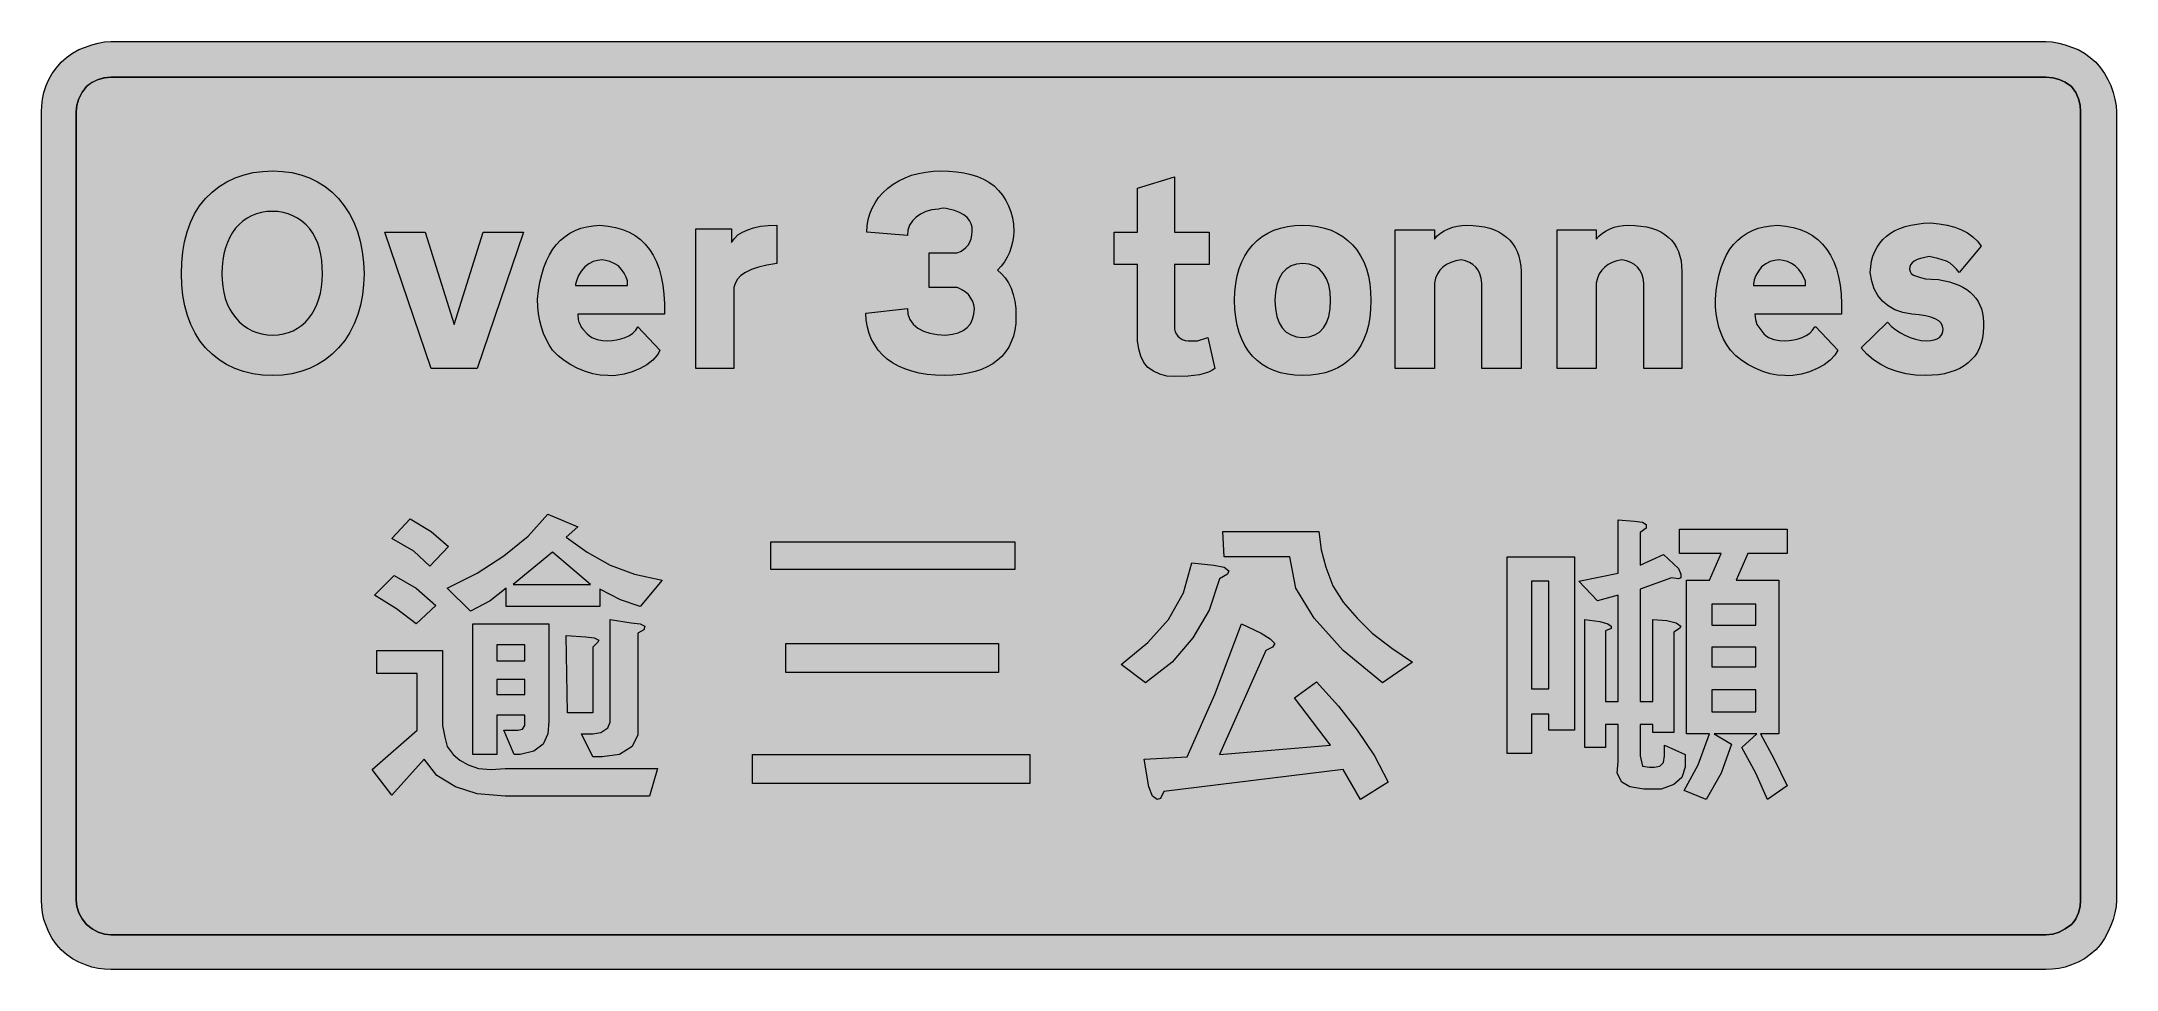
# Model space of a CAD drawing. Header units: metres. Extents: x 15 to 554, y 17 to 257.
import ezdxf

# ---------------------------------------------------------------- set-up
doc = ezdxf.new("R2010")
doc.units = ezdxf.units.M
doc.layers.add('FILL_BLACK_000000', color=7, linetype='Continuous', true_color=0x000000)
doc.layers.add('FILL_WHITE_FFFFFF', color=7, linetype='Continuous', true_color=0xffffff)

msp = doc.modelspace()

# ---------------------------------------------------------------- hatches: boundary and pattern name
at = {"layer": 'FILL_BLACK_000000', "true_color": 0x000000}
h = msp.add_hatch(color=7, dxfattribs=at)
h.dxf.hatch_style = 1
h.paths.add_polyline_path([(537.21, 257.35), (538.89, 257.05), (540.57, 256.57), (542.19, 255.96), (543.93, 255.35), (545.56, 254.46), (547.08, 253.34), (548.49, 252.06), (549.73, 250.66), (550.78, 249.17), (551.65, 247.63), (552.39, 246.06), (553, 244.26), (553.48, 242.5), (553.78, 240.79), (553.89, 239.16), (553.89, 34.56), (553.78, 32.94), (553.48, 31.26), (553, 29.58), (552.39, 27.96), (551.65, 26.22), (550.78, 24.58), (549.73, 23.07), (548.49, 21.66), (547.08, 20.42), (545.56, 19.37), (543.93, 18.5), (542.19, 17.76), (540.57, 17.19), (538.89, 16.82), (537.21, 16.62), (535.59, 16.56), (33.39, 16.56), (31.77, 16.62), (30.09, 16.82), (28.41, 17.19), (26.79, 17.76), (25.05, 18.5), (23.41, 19.37), (21.9, 20.42), (20.49, 21.66), (19.25, 23.07), (18.2, 24.58), (17.33, 26.22), (16.59, 27.96), (16.02, 29.58), (15.65, 31.26), (15.45, 32.94), (15.39, 34.56), (15.39, 239.16), (15.45, 240.79), (15.65, 242.5), (16.02, 244.26), (16.59, 246.06), (17.33, 247.63), (18.2, 249.17), (19.25, 250.66), (20.49, 252.06), (21.9, 253.34), (23.41, 254.46), (25.05, 255.35), (26.79, 255.96), (28.41, 256.57), (30.09, 257.05), (31.77, 257.35), (33.39, 257.46), (535.59, 257.46), (537.21, 257.35)])
h.paths.add_polyline_path([(29.9, 247.52), (28.37, 246.77), (27.09, 245.76), (25.91, 244.31), (25.06, 242.68), (24.56, 240.95), (24.39, 239.16), (24.39, 34.56), (24.56, 32.94), (25.06, 31.3), (25.91, 29.71), (27.09, 28.26), (28.54, 27.08), (30.13, 26.23), (31.77, 25.73), (33.39, 25.56), (535.59, 25.56), (537.34, 25.73), (539, 26.23), (540.61, 27.08), (542.19, 28.26), (542.81, 28.96), (543.32, 29.71), (544.06, 31.3), (544.47, 32.94), (544.59, 34.56), (544.59, 239.16), (544.47, 240.91), (544.06, 242.57), (543.32, 244.18), (542.19, 245.76), (540.61, 246.89), (539, 247.63), (537.34, 248.04), (535.59, 248.16), (33.39, 248.16), (31.6, 248), (29.9, 247.52)], flags=16)
h = msp.add_hatch(color=7, dxfattribs=at)
h.dxf.hatch_style = 1
h.paths.add_polyline_path([(80.38, 223.41), (82.73, 222.85), (84.95, 222.06), (87.05, 221.05), (89.02, 219.81), (90.83, 218.35), (92.49, 216.66), (93.98, 214.78), (95.29, 212.73), (96.42, 210.52), (97.36, 208.15), (98.11, 205.62), (98.65, 202.95), (98.98, 200.13), (99.09, 197.16), (98.99, 194.38), (98.69, 191.67), (98.19, 189.05), (97.48, 186.55), (96.56, 184.17), (95.42, 181.93), (94.07, 179.86), (92.49, 177.96), (90.83, 176.27), (89.02, 174.81), (87.05, 173.57), (84.95, 172.56), (82.73, 171.77), (80.38, 171.21), (77.93, 170.87), (75.39, 170.76), (72.75, 170.87), (70.22, 171.21), (67.83, 171.77), (65.56, 172.56), (63.44, 173.57), (61.47, 174.81), (59.65, 176.27), (57.99, 177.96), (56.51, 179.76), (55.23, 181.76), (54.15, 183.96), (53.27, 186.32), (52.58, 188.84), (52.08, 191.5), (51.79, 194.28), (51.69, 197.16), (51.78, 200.04), (52.04, 202.82), (52.5, 205.49), (53.15, 208.03), (54.02, 210.44), (55.11, 212.68), (56.43, 214.76), (57.99, 216.66), (59.66, 218.35), (61.51, 219.81), (63.52, 221.05), (65.68, 222.06), (67.96, 222.85), (70.35, 223.41), (72.83, 223.75), (75.39, 223.86), (77.93, 223.75), (80.38, 223.41)])
h.paths.add_polyline_path([(87.88, 202.18), (87.54, 203.68), (87.09, 205.11), (86.52, 206.44), (85.82, 207.69), (84.99, 208.86), (84.04, 209.91), (82.98, 210.83), (81.85, 211.6), (80.64, 212.23), (79.38, 212.73), (78.07, 213.08), (76.74, 213.29), (75.39, 213.36), (73.91, 213.29), (72.5, 213.07), (71.16, 212.71), (69.91, 212.22), (68.74, 211.6), (67.65, 210.84), (66.66, 209.97), (65.75, 208.97), (64.94, 207.86), (64.23, 206.64), (63.62, 205.3), (63.11, 203.87), (62.71, 202.33), (62.42, 200.7), (62.25, 198.97), (62.19, 197.16), (62.25, 195.49), (62.42, 193.86), (62.7, 192.29), (63.09, 190.78), (63.6, 189.37), (64.22, 188.05), (64.95, 186.84), (65.79, 185.76), (66.73, 184.71), (67.75, 183.79), (68.85, 183.02), (70.03, 182.38), (71.27, 181.89), (72.58, 181.54), (73.96, 181.33), (75.39, 181.26), (76.82, 181.33), (78.18, 181.55), (79.48, 181.9), (80.7, 182.39), (81.84, 183.01), (82.9, 183.76), (83.88, 184.63), (84.76, 185.61), (85.56, 186.71), (86.26, 187.91), (86.87, 189.22), (87.37, 190.63), (87.77, 192.13), (88.06, 193.72), (88.23, 195.4), (88.29, 197.16), (88.11, 200.59), (87.88, 202.18)], flags=16)
h = msp.add_hatch(color=7, dxfattribs=at)
h.dxf.hatch_style = 1
h.paths.add_polyline_path([(247.39, 170.83), (245.21, 171.04), (243.15, 171.38), (241.23, 171.86), (239.44, 172.46), (237.78, 173.2), (236.26, 174.05), (234.88, 175.03), (233.64, 176.13), (232.55, 177.35), (231.62, 178.68), (230.83, 180.13), (230.2, 181.68), (229.74, 183.34), (229.43, 185.1), (229.29, 186.96), (240.09, 188.16), (240.26, 186.65), (240.77, 185.27), (241.61, 184.07), (242.79, 183.06), (244.25, 182.27), (245.94, 181.71), (247.85, 181.37), (249.99, 181.26), (251.78, 181.47), (253.31, 181.87), (254.6, 182.47), (255.65, 183.25), (256.46, 184.21), (257.04, 185.35), (257.38, 186.67), (257.49, 188.16), (257.38, 189.06), (257.08, 189.96), (256.6, 190.86), (255.99, 191.76), (255.09, 192.47), (254.19, 192.96), (253.59, 193.37), (252.99, 193.56), (245.79, 193.56), (245.79, 202.56), (252.99, 202.56), (253.85, 202.94), (254.61, 203.41), (255.28, 203.97), (255.84, 204.62), (256.29, 205.38), (256.62, 206.23), (256.82, 207.19), (256.89, 208.26), (256.89, 209.24), (256.67, 210.16), (256.23, 211.01), (255.58, 211.78), (254.71, 212.47), (253.64, 213.07), (252.37, 213.57), (250.89, 213.96), (250.21, 214.13), (249.54, 214.18), (248.87, 214.13), (248.19, 213.96), (246.46, 213.74), (244.9, 213.3), (243.52, 212.67), (242.34, 211.86), (241.39, 210.88), (240.68, 209.74), (240.24, 208.46), (240.09, 207.06), (229.59, 207.96), (229.67, 209.62), (229.93, 211.22), (230.35, 212.75), (230.94, 214.22), (231.7, 215.62), (232.63, 216.95), (233.72, 218.19), (234.99, 219.36), (236.4, 220.41), (237.91, 221.33), (239.51, 222.1), (241.21, 222.73), (243, 223.23), (244.86, 223.58), (246.79, 223.79), (248.79, 223.86), (250.88, 223.8), (252.89, 223.63), (254.79, 223.34), (256.59, 222.92), (258.28, 222.38), (259.84, 221.71), (261.28, 220.9), (262.59, 219.96), (263.76, 218.79), (264.78, 217.54), (265.65, 216.21), (266.38, 214.78), (266.95, 213.28), (267.36, 211.69), (267.61, 210.02), (267.69, 208.26), (267.62, 206.81), (267.41, 205.4), (267.07, 204.03), (266.6, 202.71), (266.01, 201.45), (265.29, 200.24), (264.45, 199.11), (263.49, 198.06), (264.56, 197.18), (265.51, 196.1), (266.33, 194.84), (267.01, 193.41), (267.56, 191.81), (267.96, 190.04), (268.21, 188.13), (268.29, 186.06), (268.21, 184.26), (267.98, 182.56), (267.6, 180.97), (267.07, 179.49), (266.39, 178.12), (265.57, 176.87), (264.6, 175.73), (263.49, 174.7), (262.24, 173.79), (260.85, 172.99), (259.32, 172.31), (257.66, 171.76), (255.86, 171.32), (253.93, 171.01), (251.88, 170.82), (249.69, 170.76), (247.39, 170.83)])
h = msp.add_hatch(color=7, dxfattribs=at)
h.dxf.hatch_style = 1
h.paths.add_polyline_path([(318.39, 207.96), (318.39, 199.56), (309.39, 199.56), (309.39, 183.66), (309.45, 182.82), (309.62, 182.08), (309.9, 181.47), (310.29, 180.96), (310.8, 180.52), (311.41, 180.13), (312.15, 179.86), (312.99, 179.76), (315.39, 179.76), (318.09, 180.66), (319.89, 172.56), (319.13, 172.04), (318.21, 171.6), (317.12, 171.24), (315.88, 170.95), (312.93, 170.58), (309.39, 170.46), (307.43, 170.62), (305.6, 171.1), (303.95, 171.85), (302.49, 172.86), (301.48, 174.15), (300.69, 175.75), (300.13, 177.63), (299.79, 179.76), (299.79, 199.56), (293.79, 199.56), (293.79, 207.96), (299.79, 207.96), (299.79, 219.36), (309.39, 222.36), (309.39, 207.96), (318.39, 207.96)])
h = msp.add_hatch(color=7, dxfattribs=at)
h.dxf.hatch_style = 1
h.paths.add_polyline_path([(519.32, 181.88), (519.13, 180.49), (518.8, 179.19), (518.35, 177.97), (517.78, 176.85), (517.1, 175.81), (516.29, 174.87), (515.38, 174.02), (514.35, 173.27), (513.22, 172.61), (511.99, 172.05), (510.66, 171.59), (509.23, 171.23), (507.7, 170.97), (506.09, 170.81), (504.39, 170.76), (501.76, 170.87), (499.28, 171.21), (496.94, 171.77), (494.75, 172.56), (492.72, 173.57), (490.85, 174.81), (489.14, 176.27), (487.59, 177.96), (494.49, 184.56), (495.49, 183.5), (496.63, 182.57), (497.82, 181.82), (498.99, 181.26), (500.34, 180.65), (501.73, 180.17), (503.17, 179.87), (504.69, 179.76), (505.71, 179.82), (506.56, 179.98), (507.31, 180.27), (507.99, 180.66), (508.38, 181.11), (508.67, 181.6), (508.83, 182.14), (508.89, 182.76), (508.76, 183.6), (508.38, 184.34), (507.75, 184.97), (506.86, 185.5), (505.73, 185.93), (504.33, 186.26), (502.69, 186.5), (500.79, 186.66), (498.46, 187.12), (496.4, 187.84), (494.63, 188.81), (493.14, 190.03), (491.93, 191.51), (491, 193.24), (490.36, 195.22), (489.99, 197.46), (490.11, 198.99), (490.34, 200.41), (490.69, 201.74), (491.16, 202.98), (491.75, 204.11), (492.45, 205.15), (493.26, 206.1), (494.19, 206.95), (495.23, 207.7), (496.38, 208.36), (497.65, 208.93), (499.02, 209.4), (500.5, 209.78), (502.09, 210.06), (503.79, 210.26), (505.59, 210.36), (507.87, 210.16), (509.97, 209.8), (511.9, 209.28), (513.65, 208.6), (515.22, 207.76), (516.6, 206.77), (517.79, 205.64), (518.79, 204.36), (513.09, 197.46), (512.36, 198.35), (511.55, 199.18), (510.69, 199.91), (509.79, 200.46), (507.54, 201.17), (505.29, 201.66), (503, 201.17), (502.13, 200.86), (501.39, 200.46), (500.82, 200.01), (500.45, 199.52), (500.25, 198.98), (500.19, 198.36), (500.3, 197.74), (500.64, 197.23), (501.2, 196.84), (501.99, 196.56), (503.01, 196.17), (504.28, 195.88), (505.83, 195.72), (507.69, 195.66), (510.53, 195.07), (512.98, 194.2), (514.05, 193.67), (515.03, 193.06), (515.91, 192.39), (516.69, 191.65), (517.37, 190.84), (517.96, 189.97), (518.44, 189.03), (518.83, 188.02), (519.12, 186.95), (519.31, 185.82), (519.4, 184.62), (519.39, 183.36), (519.32, 181.88)])
h = msp.add_hatch(color=7, dxfattribs=at)
h.dxf.hatch_style = 1
h.paths.add_polyline_path([(104.49, 207.96), (114.99, 207.96), (122.49, 183.96), (129.99, 207.96), (140.49, 207.96), (128.49, 172.56), (122.49, 172.56), (116.49, 172.56), (104.49, 207.96)])
h = msp.add_hatch(color=7, dxfattribs=at)
h.dxf.hatch_style = 1
h.paths.add_polyline_path([(154.66, 185.31), (154.84, 184.63), (155.19, 183.96), (155.47, 183.33), (155.86, 182.76), (156.99, 181.56), (157.58, 181.05), (158.21, 180.65), (159.58, 180.1), (161, 179.83), (162.39, 179.76), (163.51, 179.82), (164.64, 179.98), (165.76, 180.27), (166.89, 180.66), (167.95, 181.17), (168.88, 181.78), (169.63, 182.52), (170.19, 183.36), (175.89, 177.36), (175.6, 176.69), (175.18, 176.02), (174.02, 174.73), (172.52, 173.56), (170.79, 172.56), (168.72, 171.73), (166.59, 171.1), (164.46, 170.75), (163.42, 170.7), (162.39, 170.76), (160.41, 170.87), (158.49, 171.21), (156.57, 171.77), (154.59, 172.56), (152.8, 173.52), (151.07, 174.62), (149.44, 175.89), (147.99, 177.36), (147.13, 178.74), (146.37, 180.18), (145.7, 181.69), (145.14, 183.28), (144.69, 184.96), (144.36, 186.73), (144.16, 188.59), (144.09, 190.56), (144.36, 192.85), (144.74, 194.99), (145.21, 196.99), (145.78, 198.83), (146.45, 200.54), (147.21, 202.09), (148.08, 203.51), (149.04, 204.77), (150.1, 205.9), (151.26, 206.88), (152.52, 207.71), (153.88, 208.41), (155.33, 208.96), (156.89, 209.37), (158.54, 209.63), (160.29, 209.76), (162.41, 209.56), (164.38, 209.2), (166.21, 208.67), (167.89, 207.96), (169.43, 207.1), (170.83, 206.06), (172.08, 204.86), (173.19, 203.5), (174.16, 201.97), (174.99, 200.27), (175.68, 198.41), (176.24, 196.39), (176.65, 194.2), (176.93, 191.85), (177.08, 189.34), (177.09, 186.66), (154.59, 186.66), (154.66, 185.31)])
h.paths.add_polyline_path([(167.49, 194.46), (167.49, 195.06), (167.49, 195.36), (167.16, 196.31), (166.63, 197.31), (165.93, 198.31), (165.09, 199.26), (163.97, 199.87), (162.88, 200.35), (161.84, 200.65), (160.89, 200.76), (159.72, 200.65), (158.53, 200.31), (157.39, 199.75), (156.39, 198.96), (155.42, 197.83), (154.74, 196.71), (154.28, 195.58), (153.99, 194.46), (153.99, 194.16), (167.49, 194.16), (167.49, 194.46)], flags=16)
h = msp.add_hatch(color=7, dxfattribs=at)
h.dxf.hatch_style = 1
h.paths.add_polyline_path([(185.19, 208.86), (194.49, 208.86), (194.49, 205.26), (195.23, 206.32), (196.14, 207.25), (197.27, 208), (198.69, 208.56), (200.2, 209.13), (201.99, 209.5), (204.01, 209.7), (206.19, 209.76), (206.19, 199.86), (203.66, 199.4), (201.46, 198.88), (199.61, 198.26), (198.09, 197.46), (196.9, 196.68), (196.03, 195.73), (195.43, 194.68), (195.09, 193.56), (195.09, 172.56), (185.19, 172.56), (185.19, 208.86)])
h = msp.add_hatch(color=7, dxfattribs=at)
h.dxf.hatch_style = 1
h.paths.add_polyline_path([(360.1, 185.8), (359.73, 183.78), (359.23, 181.9), (358.58, 180.15), (357.8, 178.55), (356.87, 177.1), (355.82, 175.78), (354.62, 174.62), (353.3, 173.61), (351.85, 172.74), (350.27, 172.03), (348.56, 171.48), (346.72, 171.08), (344.77, 170.84), (342.69, 170.76), (340.66, 170.84), (338.74, 171.08), (336.93, 171.48), (335.24, 172.03), (333.67, 172.74), (332.21, 173.61), (330.88, 174.62), (329.68, 175.78), (328.6, 177.1), (327.66, 178.55), (326.86, 180.15), (326.19, 181.9), (325.67, 183.78), (325.3, 185.8), (325.07, 187.96), (324.99, 190.26), (325.07, 192.51), (325.3, 194.63), (325.67, 196.63), (326.19, 198.5), (326.86, 200.23), (327.66, 201.84), (328.6, 203.3), (329.68, 204.62), (330.88, 205.8), (332.21, 206.83), (333.67, 207.71), (335.24, 208.44), (336.93, 209.01), (338.74, 209.43), (340.66, 209.68), (342.69, 209.76), (344.67, 209.68), (346.56, 209.43), (348.35, 209.02), (350.04, 208.45), (351.61, 207.72), (353.07, 206.85), (354.4, 205.83), (355.59, 204.66), (356.74, 203.34), (357.73, 201.86), (358.56, 200.24), (359.23, 198.47), (359.74, 196.58), (360.1, 194.58), (360.32, 192.47), (360.39, 190.26), (360.32, 187.96), (360.1, 185.8)])
h.paths.add_polyline_path([(349.44, 194.27), (348.88, 195.87), (348.09, 197.16), (347.08, 198.34), (346.49, 198.81), (345.84, 199.18), (344.38, 199.69), (342.69, 199.86), (341.09, 199.69), (339.67, 199.2), (338.43, 198.4), (337.4, 197.31), (336.58, 195.93), (335.98, 194.29), (335.61, 192.4), (335.49, 190.26), (335.61, 188.04), (335.98, 186.1), (336.58, 184.45), (337.4, 183.1), (338.43, 182.04), (339.67, 181.27), (341.09, 180.81), (342.69, 180.66), (344.38, 180.81), (345.84, 181.27), (347.08, 182.04), (348.09, 183.1), (348.88, 184.45), (349.44, 186.1), (349.78, 188.04), (349.89, 190.26), (349.78, 192.39), (349.44, 194.27)], flags=16)
h = msp.add_hatch(color=7, dxfattribs=at)
h.dxf.hatch_style = 1
h.paths.add_polyline_path([(389.19, 172.56), (389.19, 193.26), (389.19, 193.86), (389.19, 194.16), (389.19, 194.46), (389.19, 194.76), (389.01, 196.03), (388.68, 197.13), (388.22, 198.08), (387.61, 198.88), (386.87, 199.55), (385.98, 200.08), (384.96, 200.48), (383.79, 200.76), (382.4, 200.48), (381.15, 200.08), (380.05, 199.55), (379.1, 198.88), (378.31, 198.08), (377.67, 197.13), (377.2, 196.03), (376.89, 194.76), (376.89, 194.46), (376.89, 172.56), (366.69, 172.56), (366.69, 208.56), (376.89, 208.56), (376.89, 206.16), (377.62, 207), (378.46, 207.73), (379.42, 208.35), (380.49, 208.86), (381.62, 209.25), (382.78, 209.53), (383.99, 209.7), (385.29, 209.76), (386.93, 209.71), (388.47, 209.56), (389.91, 209.32), (391.25, 208.98), (392.49, 208.55), (393.63, 208.02), (394.67, 207.4), (395.6, 206.68), (396.44, 205.88), (397.17, 204.98), (397.8, 204), (398.33, 202.93), (398.75, 201.76), (399.07, 200.52), (399.28, 199.18), (399.39, 197.76), (399.39, 197.46), (399.39, 197.16), (399.39, 196.86), (399.39, 172.56), (389.19, 172.56)])
h = msp.add_hatch(color=7, dxfattribs=at)
h.dxf.hatch_style = 1
h.paths.add_polyline_path([(431.19, 172.56), (431.19, 193.26), (431.19, 193.86), (431.19, 194.16), (431.19, 194.46), (431.19, 194.76), (431.01, 196.03), (430.68, 197.13), (430.2, 198.08), (429.58, 198.88), (428.8, 199.55), (427.86, 200.08), (426.76, 200.48), (425.49, 200.76), (424.2, 200.48), (423.02, 200.08), (421.98, 199.55), (421.07, 198.88), (420.29, 198.08), (419.67, 197.13), (419.2, 196.03), (418.89, 194.76), (418.89, 194.46), (418.89, 172.56), (408.69, 172.56), (408.69, 208.56), (418.89, 208.56), (418.89, 206.16), (419.62, 207), (420.47, 207.73), (421.42, 208.35), (422.49, 208.86), (423.49, 209.25), (424.66, 209.53), (425.95, 209.7), (427.29, 209.76), (428.93, 209.71), (430.47, 209.56), (431.91, 209.32), (433.24, 208.98), (434.48, 208.55), (435.61, 208.02), (436.64, 207.4), (437.56, 206.68), (438.38, 205.88), (439.1, 204.98), (439.7, 204), (440.2, 202.93), (440.59, 201.76), (440.87, 200.52), (441.03, 199.18), (441.09, 197.76), (441.09, 197.46), (441.09, 197.16), (441.09, 196.86), (441.09, 172.56), (431.19, 172.56)])
h = msp.add_hatch(color=7, dxfattribs=at)
h.dxf.hatch_style = 1
h.paths.add_polyline_path([(460.18, 185.31), (460.59, 183.96), (462.39, 181.56), (462.98, 181.05), (463.61, 180.65), (464.98, 180.1), (466.4, 179.83), (467.79, 179.76), (468.96, 179.82), (470.15, 179.98), (471.29, 180.27), (472.29, 180.66), (473.35, 181.17), (474.28, 181.78), (475.03, 182.52), (475.59, 183.36), (475.89, 183.36), (481.59, 177.36), (480.75, 176.02), (479.56, 174.73), (478.05, 173.56), (476.19, 172.56), (474.24, 171.73), (472.1, 171.1), (469.9, 170.75), (468.83, 170.7), (467.79, 170.76), (465.94, 170.87), (464.04, 171.21), (462.14, 171.77), (460.29, 172.56), (458.37, 173.52), (456.65, 174.62), (455.1, 175.89), (453.69, 177.36), (452.75, 178.74), (451.94, 180.18), (451.27, 181.69), (450.73, 183.28), (450.31, 184.96), (450.02, 186.73), (449.85, 188.59), (449.79, 190.56), (450.01, 192.85), (450.34, 194.99), (450.77, 196.99), (451.31, 198.83), (451.95, 200.54), (452.7, 202.09), (453.56, 203.51), (454.52, 204.77), (455.58, 205.9), (456.75, 206.88), (458.03, 207.71), (459.41, 208.41), (460.9, 208.96), (462.49, 209.37), (464.19, 209.63), (465.99, 209.76), (468.06, 209.56), (470, 209.2), (471.8, 208.67), (473.46, 207.96), (474.99, 207.1), (476.38, 206.06), (477.63, 204.86), (478.74, 203.5), (479.71, 201.97), (480.54, 200.27), (481.23, 198.41), (481.77, 196.39), (482.17, 194.2), (482.42, 191.85), (482.53, 189.34), (482.49, 186.66), (459.99, 186.66), (460.18, 185.31)])
h.paths.add_polyline_path([(473.19, 194.46), (473.19, 195.06), (473.19, 195.36), (472.18, 197.31), (471.46, 198.31), (470.49, 199.26), (469.54, 199.87), (468.5, 200.35), (467.41, 200.65), (466.29, 200.76), (465.17, 200.65), (464.04, 200.31), (462.92, 199.75), (461.79, 198.96), (460.96, 197.83), (460.29, 196.71), (459.85, 195.58), (459.69, 194.46), (459.69, 194.16), (473.19, 194.16), (473.19, 194.46)], flags=16)
h = msp.add_hatch(color=7, dxfattribs=at)
h.dxf.hatch_style = 1
h.paths.add_polyline_path([(156.99, 124.86), (162.99, 121.56), (169.29, 119.16), (176.49, 117.66), (170.79, 110.76), (165.69, 112.56), (160.29, 115.26), (160.29, 110.76), (135.99, 110.76), (135.99, 115.56), (131.79, 112.26), (126.69, 109.56), (120.69, 115.56), (128.49, 119.46), (135.39, 123.96), (141.69, 129.06), (146.79, 134.76), (154.59, 131.46), (151.59, 128.76), (156.99, 124.86)])
h.paths.add_polyline_path([(137.79, 116.46), (157.89, 116.46), (147.99, 124.86), (137.79, 116.46)], flags=16)
h = msp.add_hatch(color=7, dxfattribs=at)
h.dxf.hatch_style = 1
h.paths.add_polyline_path([(116.49, 130.26), (120.99, 126.36), (116.19, 121.26), (111.99, 125.16), (106.29, 128.46), (111.09, 133.56), (116.49, 130.26)])
h = msp.add_hatch(color=7, dxfattribs=at)
h.dxf.hatch_style = 1
h.paths.add_polyline_path([(346.89, 130.26), (347.49, 125.46), (348.69, 120.96), (350.49, 116.16), (353.19, 111.96), (356.79, 107.76), (360.69, 103.86), (365.79, 99.96), (371.19, 96.36), (363.39, 90.96), (353.19, 99.36), (345.69, 107.76), (340.89, 115.56), (339.39, 123.66), (322.29, 123.66), (321.99, 130.26), (346.89, 130.26)])
h = msp.add_hatch(color=7, dxfattribs=at)
h.dxf.hatch_style = 1
h.paths.add_polyline_path([(428.79, 132.96), (430.89, 132.66), (431.79, 132.06), (431.79, 131.16), (430.29, 129.96), (430.29, 121.56), (436.29, 124.26), (440.19, 120.66), (440.79, 119.16), (440.79, 118.26), (440.19, 117.96), (438.39, 118.26), (430.29, 115.26), (430.29, 86.16), (433.59, 86.16), (433.59, 107.46), (437.19, 107.16), (439.59, 106.56), (440.79, 105.66), (440.49, 105.06), (438.99, 104.16), (438.99, 78.06), (433.59, 78.06), (433.59, 80.16), (430.29, 80.16), (430.29, 72.06), (430.89, 69.36), (432.69, 69.06), (433.89, 69.06), (435.39, 69.36), (436.29, 70.26), (436.59, 72.06), (436.59, 74.76), (441.99, 72.36), (441.99, 69.06), (441.09, 66.36), (438.99, 64.56), (435.69, 63.36), (431.19, 63.36), (427.59, 63.96), (425.49, 65.16), (424.29, 67.56), (424.59, 70.56), (424.59, 80.16), (421.29, 80.16), (421.29, 74.16), (415.89, 74.16), (415.89, 107.46), (419.79, 106.86), (421.89, 106.26), (422.79, 105.66), (422.79, 105.06), (421.29, 104.46), (421.29, 86.16), (424.59, 86.16), (424.59, 113.76), (419.19, 112.26), (414.39, 117.36), (424.59, 119.46), (424.59, 133.26), (428.79, 132.96)])
h = msp.add_hatch(color=7, dxfattribs=at)
h.dxf.hatch_style = 1
h.paths.add_polyline_path([(455.19, 117.66), (466.29, 117.66), (466.29, 77.76), (461.49, 77.76), (465.09, 71.16), (468.39, 64.26), (463.29, 60.66), (460.29, 67.56), (456.69, 74.16), (460.59, 77.76), (449.49, 77.76), (453.99, 75.06), (451.29, 67.56), (447.39, 60.66), (441.69, 63.06), (445.29, 69.66), (448.29, 77.76), (442.29, 77.76), (442.29, 117.66), (448.29, 117.66), (451.29, 124.56), (440.49, 124.56), (440.49, 130.86), (468.39, 130.86), (468.39, 124.56), (458.19, 124.56), (455.19, 117.66)])
h.paths.add_polyline_path([(448.89, 95.16), (460.29, 95.16), (460.29, 100.26), (448.89, 100.26), (448.89, 95.16)], flags=16)
h.paths.add_polyline_path([(448.89, 111.36), (448.89, 105.96), (460.29, 105.96), (460.29, 111.36), (448.89, 111.36)], flags=16)
h.paths.add_polyline_path([(460.29, 89.16), (448.89, 89.16), (448.89, 83.46), (460.29, 83.46), (460.29, 89.16)], flags=16)
h = msp.add_hatch(color=7, dxfattribs=at)
h.dxf.hatch_style = 1
h.paths.add_polyline_path([(267.99, 127.56), (267.99, 120.36), (204.69, 120.36), (204.69, 127.56), (267.99, 127.56)])
h = msp.add_hatch(color=7, dxfattribs=at)
h.dxf.hatch_style = 1
h.paths.add_polyline_path([(112.59, 115.56), (117.69, 111.06), (112.59, 106.26), (107.49, 110.16), (101.79, 113.76), (106.89, 118.86), (112.59, 115.56)])
h = msp.add_hatch(color=7, dxfattribs=at)
h.dxf.hatch_style = 1
h.paths.add_polyline_path([(322.29, 120.96), (323.49, 120.06), (323.19, 119.16), (321.09, 117.96), (318.39, 109.86), (314.19, 102.66), (308.79, 96.36), (301.89, 90.96), (295.59, 95.76), (302.49, 101.46), (307.89, 107.46), (311.79, 114.36), (313.89, 122.16), (319.59, 121.56), (322.29, 120.96)])
h = msp.add_hatch(color=7, dxfattribs=at)
h.dxf.hatch_style = 1
h.paths.add_polyline_path([(413.19, 78.66), (406.59, 78.66), (406.59, 82.86), (402.09, 82.86), (402.09, 72.66), (395.79, 72.66), (395.79, 123.66), (413.19, 123.66), (413.19, 78.66)])
h.paths.add_polyline_path([(406.59, 117.36), (402.09, 117.36), (402.09, 89.46), (406.59, 89.46), (406.59, 117.36)], flags=16)
h = msp.add_hatch(color=7, dxfattribs=at)
h.dxf.hatch_style = 1
h.paths.add_polyline_path([(146.79, 77.76), (145.59, 75.06), (143.19, 73.26), (139.59, 72.36), (138.09, 72.36), (135.39, 78.66), (137.49, 78.66), (138.99, 78.66), (140.19, 78.96), (140.79, 79.86), (140.79, 81.06), (140.79, 82.56), (133.59, 82.56), (133.59, 72.36), (127.29, 72.36), (127.29, 106.26), (147.09, 106.26), (147.09, 81.06), (146.79, 77.76)])
h.paths.add_polyline_path([(133.59, 91.86), (133.59, 87.96), (140.79, 87.96), (140.79, 91.86), (133.59, 91.86)], flags=16)
h.paths.add_polyline_path([(140.79, 100.86), (133.59, 100.86), (133.59, 96.66), (140.79, 96.66), (140.79, 100.86)], flags=16)
h = msp.add_hatch(color=7, dxfattribs=at)
h.dxf.hatch_style = 1
h.paths.add_polyline_path([(156.69, 102.96), (158.79, 102.66), (159.99, 102.06), (159.69, 101.46), (158.49, 100.26), (158.49, 83.16), (151.89, 83.16), (151.59, 103.26), (156.69, 102.96)])
h = msp.add_hatch(color=7, dxfattribs=at)
h.dxf.hatch_style = 1
h.paths.add_polyline_path([(168.39, 106.56), (170.79, 106.26), (171.99, 105.66), (171.69, 104.76), (170.19, 103.86), (170.19, 81.96), (170.19, 77.46), (168.69, 74.46), (165.39, 72.36), (160.89, 71.76), (158.49, 71.76), (155.49, 77.76), (158.49, 77.76), (160.59, 78.06), (162.39, 79.26), (162.99, 80.76), (162.99, 82.86), (162.99, 107.46), (168.39, 106.56)])
h = msp.add_hatch(color=7, dxfattribs=at)
h.dxf.hatch_style = 1
h.paths.add_polyline_path([(334.29, 102.36), (335.49, 101.16), (334.89, 100.26), (333.09, 99.36), (321.09, 72.36), (349.89, 74.76), (340.59, 87.06), (346.29, 91.26), (351.99, 84.96), (356.79, 78.66), (361.29, 72.06), (364.89, 65.16), (357.69, 60.66), (353.19, 68.46), (306.69, 62.76), (305.79, 60.96), (304.89, 60.66), (303.69, 61.56), (302.79, 63.96), (301.59, 71.16), (312.69, 71.76), (319.89, 87.96), (326.79, 106.26), (331.89, 103.86), (334.29, 102.36)])
h = msp.add_hatch(color=7, dxfattribs=at)
h.dxf.hatch_style = 1
h.paths.add_polyline_path([(119.49, 99.36), (119.49, 79.86), (120.09, 76.86), (120.69, 74.46), (122.19, 72.36), (123.99, 70.86), (126.09, 69.66), (128.79, 68.76), (132.09, 68.46), (135.69, 68.76), (175.29, 68.76), (173.19, 61.56), (135.69, 61.56), (128.49, 62.16), (122.79, 63.96), (117.99, 66.96), (114.69, 71.16), (106.29, 61.86), (101.19, 68.46), (112.89, 78.66), (112.89, 93.36), (102.39, 93.36), (102.39, 99.36), (119.49, 99.36)])
h = msp.add_hatch(color=7, dxfattribs=at)
h.dxf.hatch_style = 1
h.paths.add_polyline_path([(263.79, 101.16), (263.79, 93.66), (208.59, 93.66), (208.59, 101.16), (263.79, 101.16)])
h = msp.add_hatch(color=7, dxfattribs=at)
h.dxf.hatch_style = 1
h.paths.add_polyline_path([(271.89, 72.36), (271.89, 64.86), (199.89, 64.86), (199.89, 72.36), (271.89, 72.36)])
at = {"layer": 'FILL_WHITE_FFFFFF', "true_color": 0xffffff}
h = msp.add_hatch(color=7, dxfattribs=at)
h.dxf.hatch_style = 1
h.paths.add_polyline_path([(535.59, 248.16), (537.34, 248.04), (539, 247.63), (540.61, 246.89), (542.19, 245.76), (543.32, 244.18), (544.06, 242.57), (544.47, 240.91), (544.59, 239.16), (544.59, 34.56), (544.47, 32.94), (544.06, 31.3), (543.32, 29.71), (542.81, 28.96), (542.19, 28.26), (540.61, 27.08), (539, 26.23), (537.34, 25.73), (535.59, 25.56), (33.39, 25.56), (31.77, 25.73), (30.13, 26.23), (28.54, 27.08), (27.09, 28.26), (25.91, 29.71), (25.06, 31.3), (24.56, 32.94), (24.39, 34.56), (24.39, 239.16), (24.56, 240.91), (25.06, 242.57), (25.91, 244.18), (27.09, 245.76), (27.79, 246.38), (28.54, 246.89), (30.13, 247.63), (31.77, 248.04), (33.39, 248.16), (535.59, 248.16)])

# ---------------------------------------------------------------- linework, layer by layer
at = {"layer": 'FILL_BLACK_000000', "lineweight": 0, "true_color": 0x000000}
for points in [[(537.21, 257.35), (538.89, 257.05), (540.57, 256.57), (542.19, 255.96), (543.93, 255.35), (545.56, 254.46), (547.08, 253.34), (548.49, 252.06), (549.73, 250.66), (550.78, 249.17), (551.65, 247.63), (552.39, 246.06), (553, 244.26), (553.48, 242.5), (553.78, 240.79), (553.89, 239.16), (553.89, 34.56), (553.78, 32.94), (553.48, 31.26), (553, 29.58), (552.39, 27.96), (551.65, 26.22), (550.78, 24.58), (549.73, 23.07), (548.49, 21.66), (547.08, 20.42), (545.56, 19.37), (543.93, 18.5), (542.19, 17.76), (540.57, 17.19), (538.89, 16.82), (537.21, 16.62), (535.59, 16.56), (33.39, 16.56), (31.77, 16.62), (30.09, 16.82), (28.41, 17.19), (26.79, 17.76), (25.05, 18.5), (23.41, 19.37), (21.9, 20.42), (20.49, 21.66), (19.25, 23.07), (18.2, 24.58), (17.33, 26.22), (16.59, 27.96), (16.02, 29.58), (15.65, 31.26), (15.45, 32.94), (15.39, 34.56), (15.39, 239.16), (15.45, 240.79), (15.65, 242.5), (16.02, 244.26), (16.59, 246.06), (17.33, 247.63), (18.2, 249.17), (19.25, 250.66), (20.49, 252.06), (21.9, 253.34), (23.41, 254.46), (25.05, 255.35), (26.79, 255.96), (28.41, 256.57), (30.09, 257.05), (31.77, 257.35), (33.39, 257.46), (535.59, 257.46)], [(29.9, 247.52), (28.37, 246.77), (27.09, 245.76), (25.91, 244.31), (25.06, 242.68), (24.56, 240.95), (24.39, 239.16), (24.39, 34.56), (24.56, 32.94), (25.06, 31.3), (25.91, 29.71), (27.09, 28.26), (28.54, 27.08), (30.13, 26.23), (31.77, 25.73), (33.39, 25.56), (535.59, 25.56), (537.34, 25.73), (539, 26.23), (540.61, 27.08), (542.19, 28.26), (542.81, 28.96), (543.32, 29.71), (544.06, 31.3), (544.47, 32.94), (544.59, 34.56), (544.59, 239.16), (544.47, 240.91), (544.06, 242.57), (543.32, 244.18), (542.19, 245.76), (540.61, 246.89), (539, 247.63), (537.34, 248.04), (535.59, 248.16), (33.39, 248.16), (31.6, 248)], [(80.38, 223.41), (82.73, 222.85), (84.95, 222.06), (87.05, 221.05), (89.02, 219.81), (90.83, 218.35), (92.49, 216.66), (93.98, 214.78), (95.29, 212.73), (96.42, 210.52), (97.36, 208.15), (98.11, 205.62), (98.65, 202.95), (98.98, 200.13), (99.09, 197.16), (98.99, 194.38), (98.69, 191.67), (98.19, 189.05), (97.48, 186.55), (96.56, 184.17), (95.42, 181.93), (94.07, 179.86), (92.49, 177.96), (90.83, 176.27), (89.02, 174.81), (87.05, 173.57), (84.95, 172.56), (82.73, 171.77), (80.38, 171.21), (77.93, 170.87), (75.39, 170.76), (72.75, 170.87), (70.22, 171.21), (67.83, 171.77), (65.56, 172.56), (63.44, 173.57), (61.47, 174.81), (59.65, 176.27), (57.99, 177.96), (56.51, 179.76), (55.23, 181.76), (54.15, 183.96), (53.27, 186.32), (52.58, 188.84), (52.08, 191.5), (51.79, 194.28), (51.69, 197.16), (51.78, 200.04), (52.04, 202.82), (52.5, 205.49), (53.15, 208.03), (54.02, 210.44), (55.11, 212.68), (56.43, 214.76), (57.99, 216.66), (59.66, 218.35), (61.51, 219.81), (63.52, 221.05), (65.68, 222.06), (67.96, 222.85), (70.35, 223.41), (72.83, 223.75), (75.39, 223.86), (77.93, 223.75)], [(247.39, 170.83), (245.21, 171.04), (243.15, 171.38), (241.23, 171.86), (239.44, 172.46), (237.78, 173.2), (236.26, 174.05), (234.88, 175.03), (233.64, 176.13), (232.55, 177.35), (231.62, 178.68), (230.83, 180.13), (230.2, 181.68), (229.74, 183.34), (229.43, 185.1), (229.29, 186.96), (240.09, 188.16), (240.26, 186.65), (240.77, 185.27), (241.61, 184.07), (242.79, 183.06), (244.25, 182.27), (245.94, 181.71), (247.85, 181.37), (249.99, 181.26), (251.78, 181.47), (253.31, 181.87), (254.6, 182.47), (255.65, 183.25), (256.46, 184.21), (257.04, 185.35), (257.38, 186.67), (257.49, 188.16), (257.38, 189.06), (257.08, 189.96), (256.6, 190.86), (255.99, 191.76), (255.09, 192.47), (254.19, 192.96), (253.59, 193.37), (252.99, 193.56), (245.79, 193.56), (245.79, 202.56), (252.99, 202.56), (253.85, 202.94), (254.61, 203.41), (255.28, 203.97), (255.84, 204.62), (256.29, 205.38), (256.62, 206.23), (256.82, 207.19), (256.89, 208.26), (256.89, 209.24), (256.67, 210.16), (256.23, 211.01), (255.58, 211.78), (254.71, 212.47), (253.64, 213.07), (252.37, 213.57), (250.89, 213.96), (250.21, 214.13), (249.54, 214.18), (248.87, 214.13), (248.19, 213.96), (246.46, 213.74), (244.9, 213.3), (243.52, 212.67), (242.34, 211.86), (241.39, 210.88), (240.68, 209.74), (240.24, 208.46), (240.09, 207.06), (229.59, 207.96), (229.67, 209.62), (229.93, 211.22), (230.35, 212.75), (230.94, 214.22), (231.7, 215.62), (232.63, 216.95), (233.72, 218.19), (234.99, 219.36), (236.4, 220.41), (237.91, 221.33), (239.51, 222.1), (241.21, 222.73), (243, 223.23), (244.86, 223.58), (246.79, 223.79), (248.79, 223.86), (250.88, 223.8), (252.89, 223.63), (254.79, 223.34), (256.59, 222.92), (258.28, 222.38), (259.84, 221.71), (261.28, 220.9), (262.59, 219.96), (263.76, 218.79), (264.78, 217.54), (265.65, 216.21), (266.38, 214.78), (266.95, 213.28), (267.36, 211.69), (267.61, 210.02), (267.69, 208.26), (267.62, 206.81), (267.41, 205.4), (267.07, 204.03), (266.6, 202.71), (266.01, 201.45), (265.29, 200.24), (264.45, 199.11), (263.49, 198.06), (264.56, 197.18), (265.51, 196.1), (266.33, 194.84), (267.01, 193.41), (267.56, 191.81), (267.96, 190.04), (268.21, 188.13), (268.29, 186.06), (268.21, 184.26), (267.98, 182.56), (267.6, 180.97), (267.07, 179.49), (266.39, 178.12), (265.57, 176.87), (264.6, 175.73), (263.49, 174.7), (262.24, 173.79), (260.85, 172.99), (259.32, 172.31), (257.66, 171.76), (255.86, 171.32), (253.93, 171.01), (251.88, 170.82), (249.69, 170.76)], [(318.39, 207.96), (318.39, 199.56), (309.39, 199.56), (309.39, 183.66), (309.45, 182.82), (309.62, 182.08), (309.9, 181.47), (310.29, 180.96), (310.8, 180.52), (311.41, 180.13), (312.15, 179.86), (312.99, 179.76), (315.39, 179.76), (318.09, 180.66), (319.89, 172.56), (319.13, 172.04), (318.21, 171.6), (317.12, 171.24), (315.88, 170.95), (312.93, 170.58), (309.39, 170.46), (307.43, 170.62), (305.6, 171.1), (303.95, 171.85), (302.49, 172.86), (301.48, 174.15), (300.69, 175.75), (300.13, 177.63), (299.79, 179.76), (299.79, 199.56), (293.79, 199.56), (293.79, 207.96), (299.79, 207.96), (299.79, 219.36), (309.39, 222.36), (309.39, 207.96)], [(87.88, 202.18), (87.54, 203.68), (87.09, 205.11), (86.52, 206.44), (85.82, 207.69), (84.99, 208.86), (84.04, 209.91), (82.98, 210.83), (81.85, 211.6), (80.64, 212.23), (79.38, 212.73), (78.07, 213.08), (76.74, 213.29), (75.39, 213.36), (73.91, 213.29), (72.5, 213.07), (71.16, 212.71), (69.91, 212.22), (68.74, 211.6), (67.65, 210.84), (66.66, 209.97), (65.75, 208.97), (64.94, 207.86), (64.23, 206.64), (63.62, 205.3), (63.11, 203.87), (62.71, 202.33), (62.42, 200.7), (62.25, 198.97), (62.19, 197.16), (62.25, 195.49), (62.42, 193.86), (62.7, 192.29), (63.09, 190.78), (63.6, 189.37), (64.22, 188.05), (64.95, 186.84), (65.79, 185.76), (66.73, 184.71), (67.75, 183.79), (68.85, 183.02), (70.03, 182.38), (71.27, 181.89), (72.58, 181.54), (73.96, 181.33), (75.39, 181.26), (76.82, 181.33), (78.18, 181.55), (79.48, 181.9), (80.7, 182.39), (81.84, 183.01), (82.9, 183.76), (83.88, 184.63), (84.76, 185.61), (85.56, 186.71), (86.26, 187.91), (86.87, 189.22), (87.37, 190.63), (87.77, 192.13), (88.06, 193.72), (88.23, 195.4), (88.29, 197.16), (88.11, 200.59)], [(519.32, 181.88), (519.13, 180.49), (518.8, 179.19), (518.35, 177.97), (517.78, 176.85), (517.1, 175.81), (516.29, 174.87), (515.38, 174.02), (514.35, 173.27), (513.22, 172.61), (511.99, 172.05), (510.66, 171.59), (509.23, 171.23), (507.7, 170.97), (506.09, 170.81), (504.39, 170.76), (501.76, 170.87), (499.28, 171.21), (496.94, 171.77), (494.75, 172.56), (492.72, 173.57), (490.85, 174.81), (489.14, 176.27), (487.59, 177.96), (494.49, 184.56), (495.49, 183.5), (496.63, 182.57), (497.82, 181.82), (498.99, 181.26), (500.34, 180.65), (501.73, 180.17), (503.17, 179.87), (504.69, 179.76), (505.71, 179.82), (506.56, 179.98), (507.31, 180.27), (507.99, 180.66), (508.38, 181.11), (508.67, 181.6), (508.83, 182.14), (508.89, 182.76), (508.76, 183.6), (508.38, 184.34), (507.75, 184.97), (506.86, 185.5), (505.73, 185.93), (504.33, 186.26), (502.69, 186.5), (500.79, 186.66), (498.46, 187.12), (496.4, 187.84), (494.63, 188.81), (493.14, 190.03), (491.93, 191.51), (491, 193.24), (490.36, 195.22), (489.99, 197.46), (490.11, 198.99), (490.34, 200.41), (490.69, 201.74), (491.16, 202.98), (491.75, 204.11), (492.45, 205.15), (493.26, 206.1), (494.19, 206.95), (495.23, 207.7), (496.38, 208.36), (497.65, 208.93), (499.02, 209.4), (500.5, 209.78), (502.09, 210.06), (503.79, 210.26), (505.59, 210.36), (507.87, 210.16), (509.97, 209.8), (511.9, 209.28), (513.65, 208.6), (515.22, 207.76), (516.6, 206.77), (517.79, 205.64), (518.79, 204.36), (513.09, 197.46), (512.36, 198.35), (511.55, 199.18), (510.69, 199.91), (509.79, 200.46), (507.54, 201.17), (505.29, 201.66), (503, 201.17), (502.13, 200.86), (501.39, 200.46), (500.82, 200.01), (500.45, 199.52), (500.25, 198.98), (500.19, 198.36), (500.3, 197.74), (500.64, 197.23), (501.2, 196.84), (501.99, 196.56), (503.01, 196.17), (504.28, 195.88), (505.83, 195.72), (507.69, 195.66), (510.53, 195.07), (512.98, 194.2), (514.05, 193.67), (515.03, 193.06), (515.91, 192.39), (516.69, 191.65), (517.37, 190.84), (517.96, 189.97), (518.44, 189.03), (518.83, 188.02), (519.12, 186.95), (519.31, 185.82), (519.4, 184.62), (519.39, 183.36)], [(104.49, 207.96), (114.99, 207.96), (122.49, 183.96), (129.99, 207.96), (140.49, 207.96), (128.49, 172.56), (122.49, 172.56), (116.49, 172.56)], [(154.66, 185.31), (154.84, 184.63), (155.19, 183.96), (155.47, 183.33), (155.86, 182.76), (156.99, 181.56), (157.58, 181.05), (158.21, 180.65), (159.58, 180.1), (161, 179.83), (162.39, 179.76), (163.51, 179.82), (164.64, 179.98), (165.76, 180.27), (166.89, 180.66), (167.95, 181.17), (168.88, 181.78), (169.63, 182.52), (170.19, 183.36), (175.89, 177.36), (175.6, 176.69), (175.18, 176.02), (174.02, 174.73), (172.52, 173.56), (170.79, 172.56), (168.72, 171.73), (166.59, 171.1), (164.46, 170.75), (163.42, 170.7), (162.39, 170.76), (160.41, 170.87), (158.49, 171.21), (156.57, 171.77), (154.59, 172.56), (152.8, 173.52), (151.07, 174.62), (149.44, 175.89), (147.99, 177.36), (147.13, 178.74), (146.37, 180.18), (145.7, 181.69), (145.14, 183.28), (144.69, 184.96), (144.36, 186.73), (144.16, 188.59), (144.09, 190.56), (144.36, 192.85), (144.74, 194.99), (145.21, 196.99), (145.78, 198.83), (146.45, 200.54), (147.21, 202.09), (148.08, 203.51), (149.04, 204.77), (150.1, 205.9), (151.26, 206.88), (152.52, 207.71), (153.88, 208.41), (155.33, 208.96), (156.89, 209.37), (158.54, 209.63), (160.29, 209.76), (162.41, 209.56), (164.38, 209.2), (166.21, 208.67), (167.89, 207.96), (169.43, 207.1), (170.83, 206.06), (172.08, 204.86), (173.19, 203.5), (174.16, 201.97), (174.99, 200.27), (175.68, 198.41), (176.24, 196.39), (176.65, 194.2), (176.93, 191.85), (177.08, 189.34), (177.09, 186.66), (154.59, 186.66)], [(185.19, 208.86), (194.49, 208.86), (194.49, 205.26), (195.23, 206.32), (196.14, 207.25), (197.27, 208), (198.69, 208.56), (200.2, 209.13), (201.99, 209.5), (204.01, 209.7), (206.19, 209.76), (206.19, 199.86), (203.66, 199.4), (201.46, 198.88), (199.61, 198.26), (198.09, 197.46), (196.9, 196.68), (196.03, 195.73), (195.43, 194.68), (195.09, 193.56), (195.09, 172.56), (185.19, 172.56)], [(360.1, 185.8), (359.73, 183.78), (359.23, 181.9), (358.58, 180.15), (357.8, 178.55), (356.87, 177.1), (355.82, 175.78), (354.62, 174.62), (353.3, 173.61), (351.85, 172.74), (350.27, 172.03), (348.56, 171.48), (346.72, 171.08), (344.77, 170.84), (342.69, 170.76), (340.66, 170.84), (338.74, 171.08), (336.93, 171.48), (335.24, 172.03), (333.67, 172.74), (332.21, 173.61), (330.88, 174.62), (329.68, 175.78), (328.6, 177.1), (327.66, 178.55), (326.86, 180.15), (326.19, 181.9), (325.67, 183.78), (325.3, 185.8), (325.07, 187.96), (324.99, 190.26), (325.07, 192.51), (325.3, 194.63), (325.67, 196.63), (326.19, 198.5), (326.86, 200.23), (327.66, 201.84), (328.6, 203.3), (329.68, 204.62), (330.88, 205.8), (332.21, 206.83), (333.67, 207.71), (335.24, 208.44), (336.93, 209.01), (338.74, 209.43), (340.66, 209.68), (342.69, 209.76), (344.67, 209.68), (346.56, 209.43), (348.35, 209.02), (350.04, 208.45), (351.61, 207.72), (353.07, 206.85), (354.4, 205.83), (355.59, 204.66), (356.74, 203.34), (357.73, 201.86), (358.56, 200.24), (359.23, 198.47), (359.74, 196.58), (360.1, 194.58), (360.32, 192.47), (360.39, 190.26), (360.32, 187.96)], [(389.19, 172.56), (389.19, 193.26), (389.19, 193.86), (389.19, 194.16), (389.19, 194.46), (389.19, 194.76), (389.01, 196.03), (388.68, 197.13), (388.22, 198.08), (387.61, 198.88), (386.87, 199.55), (385.98, 200.08), (384.96, 200.48), (383.79, 200.76), (382.4, 200.48), (381.15, 200.08), (380.05, 199.55), (379.1, 198.88), (378.31, 198.08), (377.67, 197.13), (377.2, 196.03), (376.89, 194.76), (376.89, 194.46), (376.89, 172.56), (366.69, 172.56), (366.69, 208.56), (376.89, 208.56), (376.89, 206.16), (377.62, 207), (378.46, 207.73), (379.42, 208.35), (380.49, 208.86), (381.62, 209.25), (382.78, 209.53), (383.99, 209.7), (385.29, 209.76), (386.93, 209.71), (388.47, 209.56), (389.91, 209.32), (391.25, 208.98), (392.49, 208.55), (393.63, 208.02), (394.67, 207.4), (395.6, 206.68), (396.44, 205.88), (397.17, 204.98), (397.8, 204), (398.33, 202.93), (398.75, 201.76), (399.07, 200.52), (399.28, 199.18), (399.39, 197.76), (399.39, 197.46), (399.39, 197.16), (399.39, 196.86), (399.39, 172.56)], [(431.19, 172.56), (431.19, 193.26), (431.19, 193.86), (431.19, 194.16), (431.19, 194.46), (431.19, 194.76), (431.01, 196.03), (430.68, 197.13), (430.2, 198.08), (429.58, 198.88), (428.8, 199.55), (427.86, 200.08), (426.76, 200.48), (425.49, 200.76), (424.2, 200.48), (423.02, 200.08), (421.98, 199.55), (421.07, 198.88), (420.29, 198.08), (419.67, 197.13), (419.2, 196.03), (418.89, 194.76), (418.89, 194.46), (418.89, 172.56), (408.69, 172.56), (408.69, 208.56), (418.89, 208.56), (418.89, 206.16), (419.62, 207), (420.47, 207.73), (421.42, 208.35), (422.49, 208.86), (423.49, 209.25), (424.66, 209.53), (425.95, 209.7), (427.29, 209.76), (428.93, 209.71), (430.47, 209.56), (431.91, 209.32), (433.24, 208.98), (434.48, 208.55), (435.61, 208.02), (436.64, 207.4), (437.56, 206.68), (438.38, 205.88), (439.1, 204.98), (439.7, 204), (440.2, 202.93), (440.59, 201.76), (440.87, 200.52), (441.03, 199.18), (441.09, 197.76), (441.09, 197.46), (441.09, 197.16), (441.09, 196.86), (441.09, 172.56)], [(460.18, 185.31), (460.59, 183.96), (462.39, 181.56), (462.98, 181.05), (463.61, 180.65), (464.98, 180.1), (466.4, 179.83), (467.79, 179.76), (468.96, 179.82), (470.15, 179.98), (471.29, 180.27), (472.29, 180.66), (473.35, 181.17), (474.28, 181.78), (475.03, 182.52), (475.59, 183.36), (475.89, 183.36), (481.59, 177.36), (480.75, 176.02), (479.56, 174.73), (478.05, 173.56), (476.19, 172.56), (474.24, 171.73), (472.1, 171.1), (469.9, 170.75), (468.83, 170.7), (467.79, 170.76), (465.94, 170.87), (464.04, 171.21), (462.14, 171.77), (460.29, 172.56), (458.37, 173.52), (456.65, 174.62), (455.1, 175.89), (453.69, 177.36), (452.75, 178.74), (451.94, 180.18), (451.27, 181.69), (450.73, 183.28), (450.31, 184.96), (450.02, 186.73), (449.85, 188.59), (449.79, 190.56), (450.01, 192.85), (450.34, 194.99), (450.77, 196.99), (451.31, 198.83), (451.95, 200.54), (452.7, 202.09), (453.56, 203.51), (454.52, 204.77), (455.58, 205.9), (456.75, 206.88), (458.03, 207.71), (459.41, 208.41), (460.9, 208.96), (462.49, 209.37), (464.19, 209.63), (465.99, 209.76), (468.06, 209.56), (470, 209.2), (471.8, 208.67), (473.46, 207.96), (474.99, 207.1), (476.38, 206.06), (477.63, 204.86), (478.74, 203.5), (479.71, 201.97), (480.54, 200.27), (481.23, 198.41), (481.77, 196.39), (482.17, 194.2), (482.42, 191.85), (482.53, 189.34), (482.49, 186.66), (459.99, 186.66)], [(167.49, 194.46), (167.49, 195.06), (167.49, 195.36), (167.16, 196.31), (166.63, 197.31), (165.93, 198.31), (165.09, 199.26), (163.97, 199.87), (162.88, 200.35), (161.84, 200.65), (160.89, 200.76), (159.72, 200.65), (158.53, 200.31), (157.39, 199.75), (156.39, 198.96), (155.42, 197.83), (154.74, 196.71), (154.28, 195.58), (153.99, 194.46), (153.99, 194.16), (167.49, 194.16)], [(349.44, 194.27), (348.88, 195.87), (348.09, 197.16), (347.08, 198.34), (346.49, 198.81), (345.84, 199.18), (344.38, 199.69), (342.69, 199.86), (341.09, 199.69), (339.67, 199.2), (338.43, 198.4), (337.4, 197.31), (336.58, 195.93), (335.98, 194.29), (335.61, 192.4), (335.49, 190.26), (335.61, 188.04), (335.98, 186.1), (336.58, 184.45), (337.4, 183.1), (338.43, 182.04), (339.67, 181.27), (341.09, 180.81), (342.69, 180.66), (344.38, 180.81), (345.84, 181.27), (347.08, 182.04), (348.09, 183.1), (348.88, 184.45), (349.44, 186.1), (349.78, 188.04), (349.89, 190.26), (349.78, 192.39)], [(473.19, 194.46), (473.19, 195.06), (473.19, 195.36), (472.18, 197.31), (471.46, 198.31), (470.49, 199.26), (469.54, 199.87), (468.5, 200.35), (467.41, 200.65), (466.29, 200.76), (465.17, 200.65), (464.04, 200.31), (462.92, 199.75), (461.79, 198.96), (460.96, 197.83), (460.29, 196.71), (459.85, 195.58), (459.69, 194.46), (459.69, 194.16), (473.19, 194.16)], [(156.99, 124.86), (162.99, 121.56), (169.29, 119.16), (176.49, 117.66), (170.79, 110.76), (165.69, 112.56), (160.29, 115.26), (160.29, 110.76), (135.99, 110.76), (135.99, 115.56), (131.79, 112.26), (126.69, 109.56), (120.69, 115.56), (128.49, 119.46), (135.39, 123.96), (141.69, 129.06), (146.79, 134.76), (154.59, 131.46), (151.59, 128.76)], [(116.49, 130.26), (120.99, 126.36), (116.19, 121.26), (111.99, 125.16), (106.29, 128.46), (111.09, 133.56)], [(346.89, 130.26), (347.49, 125.46), (348.69, 120.96), (350.49, 116.16), (353.19, 111.96), (356.79, 107.76), (360.69, 103.86), (365.79, 99.96), (371.19, 96.36), (363.39, 90.96), (353.19, 99.36), (345.69, 107.76), (340.89, 115.56), (339.39, 123.66), (322.29, 123.66), (321.99, 130.26)], [(428.79, 132.96), (430.89, 132.66), (431.79, 132.06), (431.79, 131.16), (430.29, 129.96), (430.29, 121.56), (436.29, 124.26), (440.19, 120.66), (440.79, 119.16), (440.79, 118.26), (440.19, 117.96), (438.39, 118.26), (430.29, 115.26), (430.29, 86.16), (433.59, 86.16), (433.59, 107.46), (437.19, 107.16), (439.59, 106.56), (440.79, 105.66), (440.49, 105.06), (438.99, 104.16), (438.99, 78.06), (433.59, 78.06), (433.59, 80.16), (430.29, 80.16), (430.29, 72.06), (430.89, 69.36), (432.69, 69.06), (433.89, 69.06), (435.39, 69.36), (436.29, 70.26), (436.59, 72.06), (436.59, 74.76), (441.99, 72.36), (441.99, 69.06), (441.09, 66.36), (438.99, 64.56), (435.69, 63.36), (431.19, 63.36), (427.59, 63.96), (425.49, 65.16), (424.29, 67.56), (424.59, 70.56), (424.59, 80.16), (421.29, 80.16), (421.29, 74.16), (415.89, 74.16), (415.89, 107.46), (419.79, 106.86), (421.89, 106.26), (422.79, 105.66), (422.79, 105.06), (421.29, 104.46), (421.29, 86.16), (424.59, 86.16), (424.59, 113.76), (419.19, 112.26), (414.39, 117.36), (424.59, 119.46), (424.59, 133.26)], [(455.19, 117.66), (466.29, 117.66), (466.29, 77.76), (461.49, 77.76), (465.09, 71.16), (468.39, 64.26), (463.29, 60.66), (460.29, 67.56), (456.69, 74.16), (460.59, 77.76), (449.49, 77.76), (453.99, 75.06), (451.29, 67.56), (447.39, 60.66), (441.69, 63.06), (445.29, 69.66), (448.29, 77.76), (442.29, 77.76), (442.29, 117.66), (448.29, 117.66), (451.29, 124.56), (440.49, 124.56), (440.49, 130.86), (468.39, 130.86), (468.39, 124.56), (458.19, 124.56)], [(137.79, 116.46), (157.89, 116.46), (147.99, 124.86)], [(267.99, 127.56), (267.99, 120.36), (204.69, 120.36), (204.69, 127.56)], [(112.59, 115.56), (117.69, 111.06), (112.59, 106.26), (107.49, 110.16), (101.79, 113.76), (106.89, 118.86)], [(322.29, 120.96), (323.49, 120.06), (323.19, 119.16), (321.09, 117.96), (318.39, 109.86), (314.19, 102.66), (308.79, 96.36), (301.89, 90.96), (295.59, 95.76), (302.49, 101.46), (307.89, 107.46), (311.79, 114.36), (313.89, 122.16), (319.59, 121.56)], [(413.19, 78.66), (406.59, 78.66), (406.59, 82.86), (402.09, 82.86), (402.09, 72.66), (395.79, 72.66), (395.79, 123.66), (413.19, 123.66)], [(406.59, 117.36), (402.09, 117.36), (402.09, 89.46), (406.59, 89.46)], [(448.89, 111.36), (448.89, 105.96), (460.29, 105.96), (460.29, 111.36)], [(146.79, 77.76), (145.59, 75.06), (143.19, 73.26), (139.59, 72.36), (138.09, 72.36), (135.39, 78.66), (137.49, 78.66), (138.99, 78.66), (140.19, 78.96), (140.79, 79.86), (140.79, 81.06), (140.79, 82.56), (133.59, 82.56), (133.59, 72.36), (127.29, 72.36), (127.29, 106.26), (147.09, 106.26), (147.09, 81.06)], [(156.69, 102.96), (158.79, 102.66), (159.99, 102.06), (159.69, 101.46), (158.49, 100.26), (158.49, 83.16), (151.89, 83.16), (151.59, 103.26)], [(168.39, 106.56), (170.79, 106.26), (171.99, 105.66), (171.69, 104.76), (170.19, 103.86), (170.19, 81.96), (170.19, 77.46), (168.69, 74.46), (165.39, 72.36), (160.89, 71.76), (158.49, 71.76), (155.49, 77.76), (158.49, 77.76), (160.59, 78.06), (162.39, 79.26), (162.99, 80.76), (162.99, 82.86), (162.99, 107.46)], [(334.29, 102.36), (335.49, 101.16), (334.89, 100.26), (333.09, 99.36), (321.09, 72.36), (349.89, 74.76), (340.59, 87.06), (346.29, 91.26), (351.99, 84.96), (356.79, 78.66), (361.29, 72.06), (364.89, 65.16), (357.69, 60.66), (353.19, 68.46), (306.69, 62.76), (305.79, 60.96), (304.89, 60.66), (303.69, 61.56), (302.79, 63.96), (301.59, 71.16), (312.69, 71.76), (319.89, 87.96), (326.79, 106.26), (331.89, 103.86)], [(119.49, 99.36), (119.49, 79.86), (120.09, 76.86), (120.69, 74.46), (122.19, 72.36), (123.99, 70.86), (126.09, 69.66), (128.79, 68.76), (132.09, 68.46), (135.69, 68.76), (175.29, 68.76), (173.19, 61.56), (135.69, 61.56), (128.49, 62.16), (122.79, 63.96), (117.99, 66.96), (114.69, 71.16), (106.29, 61.86), (101.19, 68.46), (112.89, 78.66), (112.89, 93.36), (102.39, 93.36), (102.39, 99.36)], [(140.79, 100.86), (133.59, 100.86), (133.59, 96.66), (140.79, 96.66)], [(263.79, 101.16), (263.79, 93.66), (208.59, 93.66), (208.59, 101.16)], [(448.89, 95.16), (460.29, 95.16), (460.29, 100.26), (448.89, 100.26)], [(133.59, 91.86), (133.59, 87.96), (140.79, 87.96), (140.79, 91.86)], [(460.29, 89.16), (448.89, 89.16), (448.89, 83.46), (460.29, 83.46)], [(271.89, 72.36), (271.89, 64.86), (199.89, 64.86), (199.89, 72.36)]]:
    msp.add_lwpolyline(points, close=True, dxfattribs=at)
at = {"layer": 'FILL_WHITE_FFFFFF', "lineweight": 0, "true_color": 0xffffff}
msp.add_lwpolyline([(535.59, 248.16), (537.34, 248.04), (539, 247.63), (540.61, 246.89), (542.19, 245.76), (543.32, 244.18), (544.06, 242.57), (544.47, 240.91), (544.59, 239.16), (544.59, 34.56), (544.47, 32.94), (544.06, 31.3), (543.32, 29.71), (542.81, 28.96), (542.19, 28.26), (540.61, 27.08), (539, 26.23), (537.34, 25.73), (535.59, 25.56), (33.39, 25.56), (31.77, 25.73), (30.13, 26.23), (28.54, 27.08), (27.09, 28.26), (25.91, 29.71), (25.06, 31.3), (24.56, 32.94), (24.39, 34.56), (24.39, 239.16), (24.56, 240.91), (25.06, 242.57), (25.91, 244.18), (27.09, 245.76), (27.79, 246.38), (28.54, 246.89), (30.13, 247.63), (31.77, 248.04), (33.39, 248.16)], close=True, dxfattribs=at)

doc.saveas('drawing.dxf')
